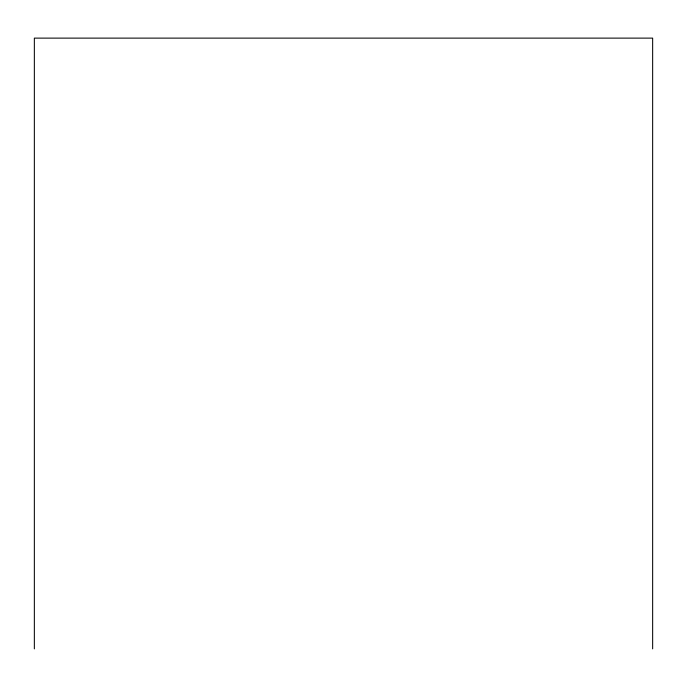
<?xml version="1.0" encoding="UTF-8"?>
<svg xmlns="http://www.w3.org/2000/svg" width="687" height="687" viewBox="0 0 687 687"><rect width="100%" height="100%" fill="white"/><g stroke="black" fill="none" stroke-linecap="round" stroke-linejoin="round"><path stroke-width="1.03" d="M652.65 648.88L652.65 38.12L34.35 38.12L34.35 648.88"/></g></svg>
